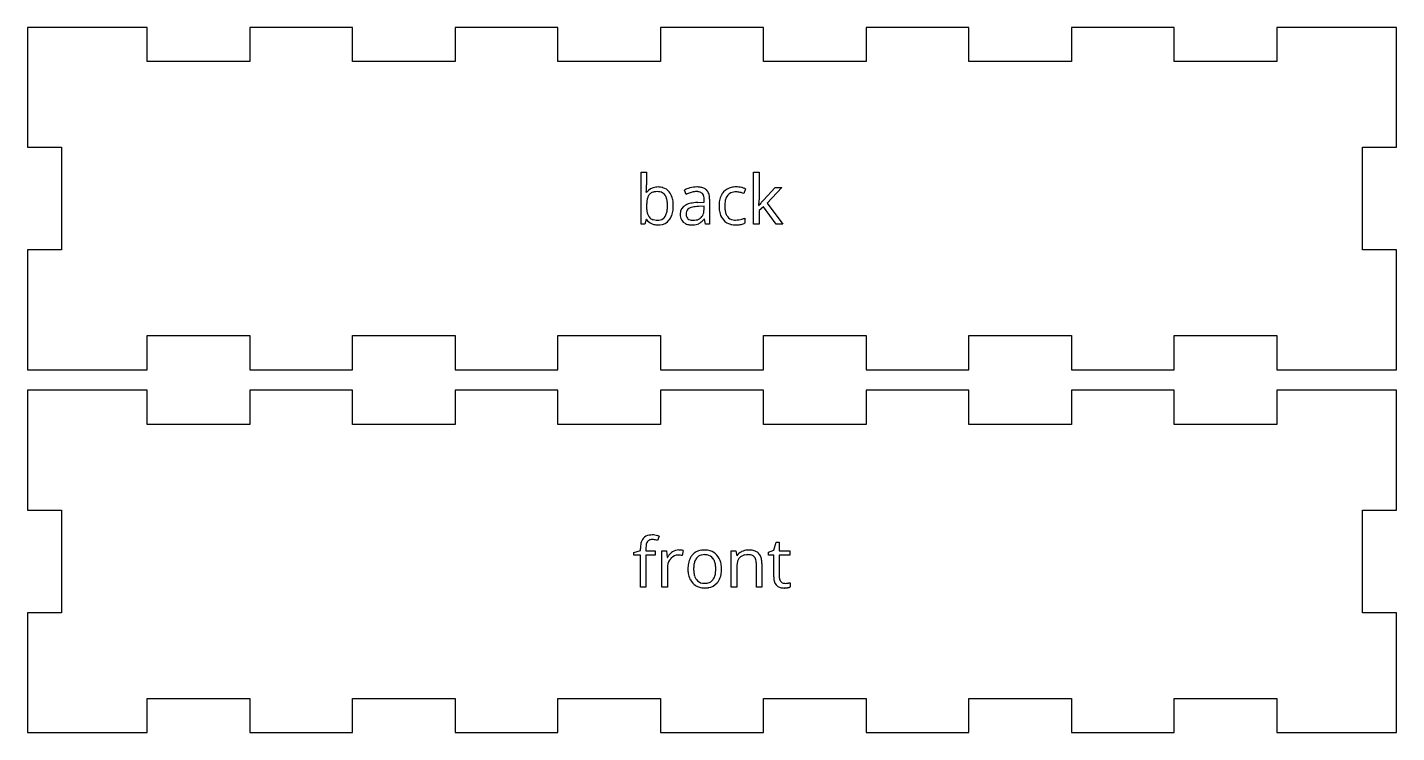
# Model space of a CAD drawing. Header units: millimetres. Extents: x 0 to 526, y 3 to 246.
# Drawn here: x 0 to 200, y 3 to 106 of the extents above; entities that cross this region are included whole.
import ezdxf

# ---------------------------------------------------------------- set-up
doc = ezdxf.new("R2010")
doc.units = ezdxf.units.MM

msp = doc.modelspace()

# ---------------------------------------------------------------- linework, layer by layer
at = {"layer": 'back_labelLayer'}
for p, q in [((89.63, 77.25), (89.63, 84.85)), ((89.63, 84.85), (90.44, 84.85)), ((90.44, 84.85), (90.44, 83)), ((106.08, 77.25), (106.08, 84.85)), ((106.08, 84.85), (106.88, 84.85)), ((106.88, 84.85), (106.88, 80.82)), ((96.21, 81.61), (95.96, 82.23)), ((104.89, 82.42), (104.64, 81.73)), ((107.52, 80.77), (109.25, 82.6)), ((110.21, 82.6), (108.05, 80.32)), ((109.25, 82.6), (110.21, 82.6)), ((90.41, 81.89), (90.44, 81.89)), ((97.95, 80.43), (98.86, 80.46)), ((98.86, 80.46), (98.86, 80.79)), ((99.65, 80.9), (99.65, 77.25)), ((108.05, 80.32), (110.37, 77.25)), ((98.84, 79.88), (98.03, 79.85)), ((98.84, 79.4), (98.84, 79.88)), ((98.89, 78.01), (98.85, 78.01)), ((99.05, 77.25), (98.89, 78.01)), ((104.81, 78.15), (104.81, 77.43)), ((106.85, 79.99), (106.88, 79.99)), ((107.5, 79.78), (106.88, 79.25)), ((106.88, 79.25), (106.88, 77.25)), ((109.38, 77.25), (107.5, 79.78)), ((90.21, 77.25), (89.63, 77.25)), ((90.39, 77.94), (90.21, 77.25)), ((90.44, 77.94), (90.39, 77.94)), ((99.65, 77.25), (99.05, 77.25)), ((106.88, 77.25), (106.08, 77.25)), ((110.37, 77.25), (109.38, 77.25))]:
    msp.add_line(p, q, dxfattribs=at)
for centre, radius, start, end in [((78.25, 82.83), 12.19, 355.7239, 358.1259), ((73.55, 82.99), 16.9, 358.1123, 0.0484), ((91.96, 80.83), 1.84, 95.1835, 145.1109), ((91.99, 79.73), 2.28, 89.5731, 100.7324), ((92.12, 79.92), 2.77, 89.8743, 96.8146), ((92.02, 80.14), 1.87, 78.6781, 90.3749), ((92.15, 80.21), 2.48, 74.2393, 90.5624), ((92.31, 80.81), 1.85, 38.5631, 74.0671), ((97.74, 78.94), 3.74, 106.3569, 118.335), ((97.89, 78.45), 4.25, 104.5163, 106.5489), ((97.78, 78.94), 3.75, 90.0714, 104.6521), ((97.75, 79.38), 2.64, 90.4485, 103.7666), ((97.73, 80.02), 2, 83.6507, 90.1753), ((97.79, 79.27), 3.42, 81.568, 90.3249), ((97.81, 80.69), 1.32, 70.5716, 83.9929), ((97.99, 80.56), 2.12, 68.2273, 81.7494), ((98.27, 81.24), 1.38, 47.8683, 68.2934), ((98.31, 81.33), 1.28, 19.2331, 46.6741), ((103.24, 80.57), 2.1, 101.4913, 138.3134), ((103.49, 79.52), 3.18, 89.5892, 102.1788), ((103.51, 79.04), 3.66, 77.7703, 89.9475), ((103.44, 78.66), 4.05, 74.6796, 77.9579), ((103.82, 80.01), 2.64, 70.0946, 74.7386), ((104.17, 80.99), 1.6, 63.5034, 70.1862), ((104.34, 81.35), 1.21, 62.9282, 63.1884), ((80.36, 82.68), 10.08, 355.471, 355.6531), ((96.69, 79.94), 6.25, 177.6177, 180.0425), ((94.81, 80.03), 4.36, 171.0668, 177.8457), ((93.01, 80.32), 2.54, 160.8927, 171.2334), ((91.92, 80.71), 1.39, 143.3383, 161.256), ((91.66, 80.88), 1.08, 120.1403, 142.4249), ((91.82, 80.59), 1.41, 100.4469, 119.6701), ((92.18, 80.81), 1.18, 35.5409, 79.8011), ((92.05, 80.72), 1.34, 32.7033, 35.5244), ((91.68, 80.51), 1.76, 15.7779, 32.0151), ((90.52, 80.17), 2.97, 6.1648, 16.0396), ((88.72, 79.96), 4.79, 359.7681, 6.3095), ((91.89, 80.49), 2.39, 16.4709, 38.4075), ((90.68, 80.1), 3.66, 5.1338, 16.7974), ((89.14, 79.94), 5.2, 359.8779, 5.4094), ((96.76, 78.79), 1.4, 115.4905, 182.3568), ((97.47, 77.5), 2.87, 101.3568, 117.0798), ((98.59, 76.73), 5.43, 112.2122, 115.9641), ((98.06, 78.07), 3.98, 103.6226, 112.432), ((98.03, 74.86), 5.56, 92.4696, 101.7065), ((98.19, 72.52), 7.92, 91.7165, 92.9096), ((97.99, 81.16), 0.823, 42.7296, 71.038), ((97.91, 81.12), 0.905, 20.4094, 41.4479), ((97.41, 80.93), 1.44, 7.8273, 20.6042), ((96.53, 80.8), 2.33, 359.6934, 8.0036), ((97.57, 81.05), 2.08, 6.3379, 19.6815), ((96.46, 80.91), 3.19, 359.8027, 6.6584), ((105.5, 79.92), 4.47, 169.8979, 180.3689), ((103.94, 80.21), 2.89, 153.0875, 170.1051), ((103.35, 80.49), 2.23, 138.655, 152.6854), ((106.34, 79.91), 4.48, 174.531, 180.1549), ((104.6, 80.11), 2.72, 160.1418, 175.1368), ((103.33, 80.61), 1.36, 114.4266, 161.6633), ((103.46, 80.18), 1.8, 88.7194, 112.5668), ((103.5, 80.18), 1.8, 87.6751, 89.9747), ((103.47, 79.66), 2.32, 81.691, 87.5079), ((103.32, 78.64), 3.35, 77.2999, 81.7345), ((103.12, 77.71), 4.31, 74.7801, 77.4498), ((103.31, 78.38), 3.61, 68.3294, 74.8832), ((80.53, 81.83), 26.38, 356.0329, 356.6442), ((73.17, 82.33), 33.76, 356.0212, 356.0556), ((90.99, 81.22), 15.9, 356.6325, 357.4911), ((101.48, 80.83), 5.4, 358.274, 359.8927), ((97.28, 80.95), 9.61, 357.5042, 358.3307), ((110.8, 77.22), 4.8, 142.3233, 144.7076), ((113.36, 75.25), 8.03, 140.4331, 142.3365), ((116.69, 72.51), 12.34, 139.2799, 140.4703), ((120.54, 69.19), 17.42, 138.3417, 139.2877), ((95.8, 79.91), 5.36, 179.7763, 185.7075), ((93.69, 79.69), 3.24, 185.5925, 194.205), ((92.34, 79.34), 1.84, 193.943, 208.0218), ((91.79, 79.06), 1.22, 208.5536, 217.5606), ((91.74, 79.04), 1.18, 218.169, 253.8047), ((92.16, 79.01), 1.17, 286.0163, 326.8498), ((91.58, 79.4), 1.86, 326.7105, 343.6662), ((90.5, 79.73), 2.99, 343.4171, 353.6369), ((88.86, 79.92), 4.64, 353.4935, 0.2206), ((91.98, 79.31), 2.28, 321.3162, 335.5436), ((91.25, 79.62), 3.07, 335.8306, 350.8255), ((89.59, 79.9), 4.75, 350.6563, 0.338), ((97.4, 78.71), 2.04, 179.5457, 192.6949), ((96.71, 78.54), 1.33, 192.0828, 227.4521), ((97.49, 78.72), 1.28, 171.2123, 180.2059), ((97.37, 78.71), 1.16, 179.5266, 192.7788), ((97.08, 78.81), 0.865, 120.9734, 172.418), ((96.98, 78.62), 0.755, 192.3264, 222.058), ((96.95, 78.6), 0.722, 222.5804, 229.2549), ((97.05, 78.72), 0.882, 229.7837, 254.2724), ((97.29, 78.49), 1.24, 113.5887, 121.6805), ((97.59, 77.77), 2.02, 102.7995, 113.2433), ((97.96, 76.22), 3.61, 96.3546, 102.9953), ((98.23, 73.9), 5.95, 91.8564, 96.4479), ((97.4, 79.33), 1.49, 281.7121, 306.4594), ((97.47, 79.21), 1.35, 306.9881, 313.8558), ((97.46, 79.21), 1.36, 314.1892, 347.427), ((96.22, 80.09), 3.36, 314.7445, 321.7072), ((96.78, 79.38), 2.06, 346.9177, 0.2825), ((96.3, 79.4), 2.54, 359.8168, 0.0015), ((105.93, 79.89), 4.9, 179.9388, 183.9816), ((104.61, 79.77), 3.58, 183.5913, 196.354), ((103.43, 79.41), 2.34, 196.0167, 221.1349), ((105.79, 79.88), 3.93, 179.7042, 188.0743), ((104.38, 79.67), 2.5, 187.9315, 200.3886), ((103.61, 79.39), 1.68, 200.4184, 216.6393), ((103.29, 79.16), 1.29, 216.9695, 261.3103), ((103.22, 82.02), 4.19, 286.046, 292.3654), ((91.9, 78.98), 1.8, 215.585, 245.8362), ((92.04, 79.3), 2.14, 245.9802, 255.5456), ((91.96, 79.72), 1.88, 253.1382, 266.8483), ((92.11, 79.61), 2.46, 255.7755, 270.3186), ((92.02, 80.44), 2.61, 266.3775, 270.051), ((92.04, 79.45), 1.62, 269.3869, 285.8631), ((92.13, 79.9), 2.75, 269.9225, 275.5482), ((92.26, 79.08), 1.92, 274.064, 321.4081), ((96.75, 78.6), 1.4, 227.7689, 237.805), ((96.87, 78.81), 1.64, 238.3273, 258.9184), ((97.04, 79.64), 2.49, 258.672, 270.4047), ((97.18, 79.16), 1.34, 253.9397, 266.4534), ((97.06, 80.8), 3.65, 269.954, 273.1491), ((97.22, 79.64), 1.82, 266.0783, 270.0589), ((97.24, 80.05), 2.23, 269.5792, 282.0414), ((97.12, 79.91), 2.76, 272.9335, 281.4139), ((97.3, 79.04), 1.87, 281.298, 293.7314), ((97.44, 78.69), 1.49, 294.3933, 304.7371), ((97.04, 79.26), 2.18, 304.8486, 314.853), ((103.19, 79.24), 2.05, 221.7976, 256.8021), ((103.44, 80.18), 3.03, 256.4243, 270.489), ((103.43, 79.82), 1.96, 260.136, 270.2692), ((103.43, 81.25), 3.39, 270.2658, 286.2891), ((103.46, 81.6), 4.44, 269.9655, 272.8643), ((103.53, 80.55), 3.4, 272.5981, 282.1878), ((103.77, 79.49), 2.31, 282.0344, 296.9454)]:
    msp.add_arc(centre, radius, start, end, dxfattribs=at)
at = {"layer": 'back_outsideCutPath'}
for p, q in [((0, 106), (0, 88.5)), ((17.5, 106), (0, 106)), ((17.5, 101), (17.5, 106)), ((47.5, 106), (32.5, 106)), ((32.5, 106), (32.5, 101)), ((47.5, 101), (47.5, 106)), ((77.5, 106), (62.5, 106)), ((62.5, 106), (62.5, 101)), ((77.5, 101), (77.5, 106)), ((107.5, 106), (92.5, 106)), ((92.5, 106), (92.5, 101)), ((107.5, 101), (107.5, 106)), ((137.5, 106), (122.5, 106)), ((122.5, 106), (122.5, 101)), ((137.5, 101), (137.5, 106)), ((167.5, 106), (152.5, 106)), ((152.5, 106), (152.5, 101)), ((167.5, 101), (167.5, 106)), ((200, 106), (182.5, 106)), ((182.5, 106), (182.5, 101)), ((200, 103.5), (200, 106)), ((200, 88.5), (200, 103.5)), ((32.5, 101), (17.5, 101)), ((62.5, 101), (47.5, 101)), ((92.5, 101), (77.5, 101)), ((122.5, 101), (107.5, 101)), ((152.5, 101), (137.5, 101)), ((182.5, 101), (167.5, 101)), ((0, 88.5), (5, 88.5)), ((5, 88.5), (5, 73.5)), ((195, 73.5), (195, 88.5)), ((195, 88.5), (200, 88.5)), ((5, 73.5), (0, 73.5)), ((0, 73.5), (0, 58.5)), ((200, 73.5), (195, 73.5)), ((200, 56), (200, 73.5)), ((17.5, 56), (17.5, 61)), ((17.5, 61), (32.5, 61)), ((32.5, 61), (32.5, 56)), ((47.5, 56), (47.5, 61)), ((47.5, 61), (62.5, 61)), ((62.5, 61), (62.5, 56)), ((77.5, 56), (77.5, 61)), ((77.5, 61), (92.5, 61)), ((92.5, 61), (92.5, 56)), ((107.5, 56), (107.5, 61)), ((107.5, 61), (122.5, 61)), ((122.5, 61), (122.5, 56)), ((137.5, 56), (137.5, 61)), ((137.5, 61), (152.5, 61)), ((152.5, 61), (152.5, 56)), ((167.5, 56), (167.5, 61)), ((167.5, 61), (182.5, 61)), ((182.5, 61), (182.5, 56)), ((0, 58.5), (0, 56)), ((0, 56), (17.5, 56)), ((32.5, 56), (47.5, 56)), ((62.5, 56), (77.5, 56)), ((92.5, 56), (107.5, 56)), ((122.5, 56), (137.5, 56)), ((152.5, 56), (167.5, 56)), ((182.5, 56), (200, 56))]:
    msp.add_line(p, q, dxfattribs=at)
at = {"layer": 'front_labelLayer'}
for p, q in [((92.26, 31.7), (92.05, 31.05)), ((109.01, 29.67), (109.35, 30.82)), ((109.35, 30.82), (109.82, 30.82)), ((109.82, 30.82), (109.82, 29.57)), ((88.59, 29.31), (89.54, 29.6)), ((88.59, 28.94), (88.59, 29.31)), ((89.54, 28.94), (88.59, 28.94)), ((89.54, 29.6), (89.54, 29.9)), ((89.54, 24.22), (89.54, 28.94)), ((90.35, 29.92), (90.35, 29.57)), ((90.35, 29.57), (91.72, 29.57)), ((91.72, 28.94), (90.35, 28.94)), ((90.35, 28.94), (90.35, 24.22)), ((91.72, 29.57), (91.72, 28.94)), ((92.69, 24.22), (92.69, 29.57)), ((92.69, 29.57), (93.36, 29.57)), ((93.36, 29.57), (93.45, 28.58)), ((93.45, 28.58), (93.49, 28.58)), ((95.77, 29.61), (95.66, 28.86)), ((102.81, 24.22), (102.81, 29.57)), ((102.81, 29.57), (103.47, 29.57)), ((103.47, 29.57), (103.61, 28.84)), ((103.61, 28.84), (103.65, 28.84)), ((108.24, 29.34), (109.01, 29.67)), ((108.24, 28.94), (108.24, 29.34)), ((109.01, 28.94), (108.24, 28.94)), ((109.01, 25.76), (109.01, 28.94)), ((109.82, 29.57), (111.37, 29.57)), ((111.37, 28.94), (109.82, 28.94)), ((109.82, 28.94), (109.82, 25.8)), ((111.37, 29.57), (111.37, 28.94)), ((93.5, 27.09), (93.5, 24.22)), ((103.63, 27.03), (103.63, 24.22)), ((106.48, 24.22), (106.48, 27.69)), ((107.29, 27.71), (107.29, 24.22)), ((90.35, 24.22), (89.54, 24.22)), ((93.5, 24.22), (92.69, 24.22)), ((103.63, 24.22), (102.81, 24.22)), ((107.29, 24.22), (106.48, 24.22)), ((111.41, 24.89), (111.41, 24.27))]:
    msp.add_line(p, q, dxfattribs=at)
for centre, radius, start, end in [((92.83, 29.94), 3.29, 167.5776, 180.6587), ((91.28, 30.3), 1.7, 141.7434, 168.2322), ((91.03, 30.43), 1.42, 98.2551, 139.6203), ((94.18, 29.92), 3.83, 178.1974, 180.0232), ((93.13, 29.97), 2.78, 171.6527, 178.4384), ((92.02, 30.13), 1.66, 161.8438, 171.7847), ((91.34, 30.36), 0.938, 145.0689, 162.1801), ((91.14, 30.49), 0.702, 102.7678, 144.3381), ((91.25, 29.41), 2.46, 89.6697, 99.9315), ((91.24, 30.11), 1.09, 89.4859, 103.4198), ((91.25, 29.46), 1.74, 83.0761, 89.7926), ((91.25, 29.26), 2.61, 81.5641, 89.7017), ((91.14, 28.61), 2.61, 76.5183, 83.0217), ((91.07, 27.98), 3.9, 75.974, 81.6564), ((90.83, 27.31), 3.94, 71.9613, 76.5919), ((90.76, 26.68), 5.25, 73.2964, 76.0947), ((95.88, 27.24), 2.74, 139.4139, 150.6033), ((95.36, 27.19), 1.85, 138.9576, 174.5422), ((95.39, 27.66), 2.09, 124.2321, 139.4161), ((95.41, 27.14), 1.92, 135.621, 138.8376), ((95.07, 27.53), 1.4, 89.6335, 137.0881), ((95.13, 28.06), 1.62, 89.6797, 124.4406), ((95.07, 27.03), 1.9, 87.3437, 89.966), ((95.14, 25.95), 3.72, 84.9923, 90.1281), ((95.04, 26.45), 2.49, 81.5885, 87.1916), ((94.89, 25.37), 3.57, 77.4454, 81.636), ((95.23, 26.95), 2.72, 78.4892, 85.0266), ((99.26, 27.21), 2.75, 150.7112, 169.4695), ((98.8, 27.45), 2.24, 138.1759, 150.2287), ((98.72, 27.51), 2.14, 99.1759, 137.9833), ((99.06, 27.45), 1.68, 142.9026, 162.375), ((98.74, 27.67), 1.29, 103.4685, 142.3119), ((98.93, 26.52), 3.15, 89.7327, 100.076), ((98.91, 27.06), 1.93, 89.4806, 103.8805), ((98.93, 26.94), 2.04, 79.3454, 90.3175), ((98.97, 26.95), 2.72, 73.5223, 90.5692), ((99.09, 27.63), 1.33, 37.9577, 80.4006), ((99.13, 27.53), 2.12, 41.1446, 73.2134), ((98.82, 27.44), 1.67, 20.0257, 37.4351), ((97.99, 27.14), 2.55, 7.744, 20.069), ((98.83, 27.27), 2.52, 13.5014, 41.0703), ((105.03, 27.96), 1.64, 116.9443, 147.6526), ((105.95, 27.34), 2.31, 159.9534, 171.3802), ((105.03, 27.68), 1.33, 140.1519, 160.3146), ((104.88, 27.78), 1.14, 118.5439, 139.1927), ((105.2, 27.68), 1.97, 115.8074, 117.6066), ((105.29, 27.47), 2.19, 94.3227, 115.5454), ((105.06, 27.44), 1.53, 100.1176, 118.1602), ((105.23, 26.53), 2.45, 89.5933, 100.3718), ((105.34, 27.02), 2.65, 89.9578, 94.7109), ((105.25, 26.84), 2.15, 84.0198, 90.1511), ((105.36, 26.47), 3.2, 80.5585, 90.3538), ((105.33, 27.53), 1.45, 71.0828, 84.3691), ((105.52, 28.03), 0.914, 43.3791, 71.5386), ((105.56, 27.63), 2.02, 65.1094, 80.7638), ((105.47, 28.01), 0.964, 22.7025, 42.3419), ((105.04, 27.83), 1.43, 8.4931, 22.658), ((105.8, 28.15), 1.46, 46.5584, 64.8782), ((104.19, 27.7), 2.29, 359.6714, 8.6878), ((105.82, 28.2), 1.4, 19.3849, 45.5997), ((105, 27.9), 2.27, 6.9634, 19.8364), ((103.75, 27.73), 3.54, 359.7632, 7.2115), ((95.96, 27.1), 2.46, 173.6907, 180.0883), ((100.69, 26.93), 4.21, 169.2443, 180.3881), ((100.53, 26.89), 4.05, 179.7745, 189.0933), ((99.49, 26.71), 3, 188.9102, 205.3171), ((101.6, 26.92), 4.28, 173.0086, 180.2464), ((101.42, 26.88), 4.1, 179.706, 187.9161), ((100.05, 27.12), 2.72, 162.0653, 173.1675), ((99.92, 26.67), 2.58, 187.7639, 200.0977), ((97.76, 26.71), 2.79, 342.3616, 353.7538), ((96.51, 26.92), 4.04, 359.7076, 7.8973), ((96.28, 26.89), 4.27, 353.5363, 0.2014), ((98.62, 26.59), 2.75, 330.2507, 349.4117), ((97.65, 26.96), 3.74, 1.1277, 13.88), ((97.21, 26.88), 4.19, 349.1762, 0.3863), ((96.64, 26.9), 4.76, 359.9918, 1.5421), ((107.46, 27.09), 3.83, 171.1766, 178.3217), ((108.82, 27.03), 5.19, 178.0811, 180.0237), ((99.18, 26.58), 2.66, 205.656, 208.446), ((98.78, 26.34), 2.19, 207.7947, 238.6758), ((99.09, 26.36), 1.7, 200.0846, 216.9132), ((98.81, 26.39), 2.26, 238.8115, 253.2429), ((98.78, 26.15), 1.33, 217.301, 261.7099), ((98.89, 26.73), 2.6, 253.5437, 270.4183), ((98.92, 26.82), 2.01, 260.5033, 270.2476), ((98.93, 27.27), 3.15, 269.7503, 279.8034), ((98.95, 26.69), 1.88, 269.4482, 284.7256), ((99.1, 26.13), 1.31, 284.5662, 322.6334), ((99.13, 26.31), 2.16, 278.8959, 317.9979), ((98.75, 26.39), 1.74, 323.009, 342.639), ((99.05, 26.37), 2.26, 318.144, 329.7566), ((111.56, 25.73), 2.55, 179.3551, 192.8478), ((110.28, 25.39), 1.23, 190.3818, 253.8772), ((111.45, 25.79), 1.63, 179.6416, 189.7506), ((110.88, 25.68), 1.05, 189.5479, 205.7874), ((110.64, 25.57), 0.786, 206.1295, 221.4084), ((110.53, 26.24), 2.12, 253.7848, 270.8853), ((110.61, 25.55), 0.753, 221.5949, 262.3505), ((110.68, 25.88), 1.08, 261.3266, 270.1914), ((110.56, 26.21), 2.08, 270.0036, 270.76), ((110.55, 26.65), 2.53, 270.8933, 275.5483), ((110.69, 27.46), 2.66, 269.8804, 278.3028), ((110.46, 27.63), 3.51, 275.5261, 279.2939), ((110.54, 27.16), 3.03, 279.1866, 280.1141), ((110.71, 27.25), 2.45, 278.4152, 279.0078), ((110.68, 26.42), 2.28, 280.007, 283.3735), ((110.41, 29.16), 4.38, 278.959, 280.5104), ((110.7, 27.63), 2.83, 280.4847, 282.6268), ((110.88, 25.57), 1.41, 283.307, 288.1197), ((110.95, 26.52), 1.69, 282.5878, 285.5794), ((111.07, 24.99), 0.797, 287.989, 295.3048), ((111.07, 26.06), 1.22, 285.7236, 286.2565)]:
    msp.add_arc(centre, radius, start, end, dxfattribs=at)
at = {"layer": 'front_outsideCutPath'}
for p, q in [((0, 53), (0, 35.5)), ((17.5, 53), (0, 53)), ((17.5, 48), (17.5, 53)), ((47.5, 53), (32.5, 53)), ((32.5, 53), (32.5, 48)), ((47.5, 48), (47.5, 53)), ((77.5, 53), (62.5, 53)), ((62.5, 53), (62.5, 48)), ((77.5, 48), (77.5, 53)), ((107.5, 53), (92.5, 53)), ((92.5, 53), (92.5, 48)), ((107.5, 48), (107.5, 53)), ((137.5, 53), (122.5, 53)), ((122.5, 53), (122.5, 48)), ((137.5, 48), (137.5, 53)), ((167.5, 53), (152.5, 53)), ((152.5, 53), (152.5, 48)), ((167.5, 48), (167.5, 53)), ((200, 53), (182.5, 53)), ((182.5, 53), (182.5, 48)), ((200, 50.5), (200, 53)), ((200, 35.5), (200, 50.5)), ((32.5, 48), (17.5, 48)), ((62.5, 48), (47.5, 48)), ((92.5, 48), (77.5, 48)), ((122.5, 48), (107.5, 48)), ((152.5, 48), (137.5, 48)), ((182.5, 48), (167.5, 48)), ((0, 35.5), (5, 35.5)), ((5, 35.5), (5, 20.5)), ((195, 20.5), (195, 35.5)), ((195, 35.5), (200, 35.5)), ((5, 20.5), (0, 20.5)), ((0, 20.5), (0, 5.5)), ((200, 20.5), (195, 20.5)), ((200, 3), (200, 20.5)), ((17.5, 3), (17.5, 8)), ((17.5, 8), (32.5, 8)), ((32.5, 8), (32.5, 3)), ((47.5, 3), (47.5, 8)), ((47.5, 8), (62.5, 8)), ((62.5, 8), (62.5, 3)), ((77.5, 3), (77.5, 8)), ((77.5, 8), (92.5, 8)), ((92.5, 8), (92.5, 3)), ((107.5, 3), (107.5, 8)), ((107.5, 8), (122.5, 8)), ((122.5, 8), (122.5, 3)), ((137.5, 3), (137.5, 8)), ((137.5, 8), (152.5, 8)), ((152.5, 8), (152.5, 3)), ((167.5, 3), (167.5, 8)), ((167.5, 8), (182.5, 8)), ((182.5, 8), (182.5, 3)), ((0, 5.5), (0, 3)), ((0, 3), (17.5, 3)), ((32.5, 3), (47.5, 3)), ((62.5, 3), (77.5, 3)), ((92.5, 3), (107.5, 3)), ((122.5, 3), (137.5, 3)), ((152.5, 3), (167.5, 3)), ((182.5, 3), (200, 3))]:
    msp.add_line(p, q, dxfattribs=at)

doc.saveas('drawing.dxf')
